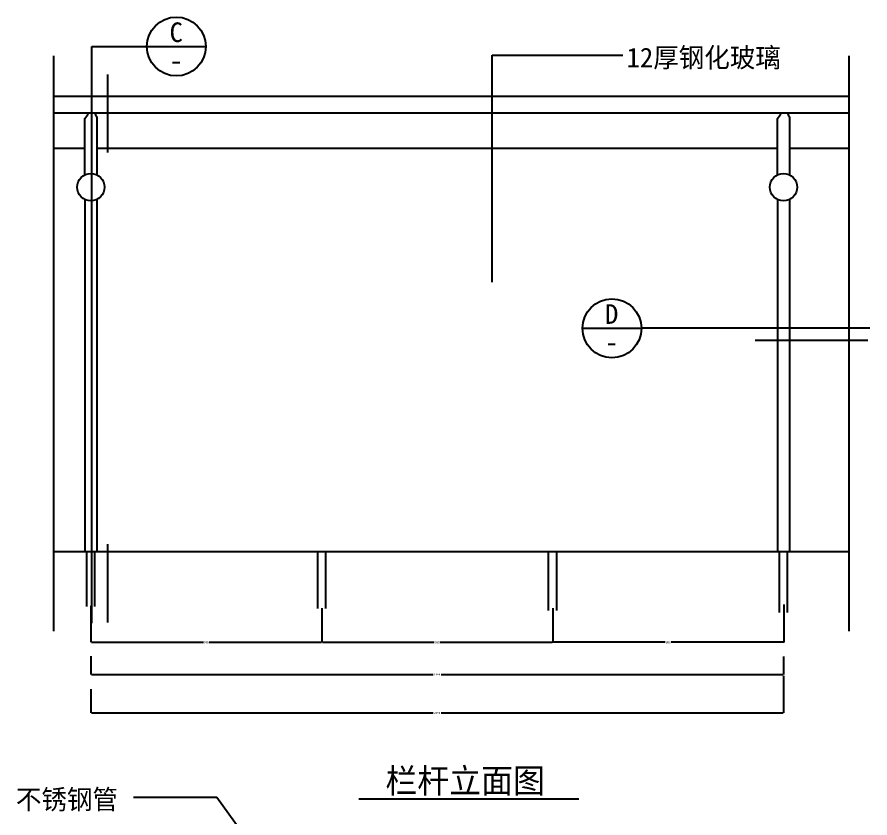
# Model space of a CAD drawing. Header units: metres. Extents: x 400 to 898, y 11 to 1185.
# Drawn here: x 463.4 to 897.9, y 777.2 to 1185.2 of the extents above; entities that cross this region are included whole.
import ezdxf

# ---------------------------------------------------------------- set-up
doc = ezdxf.new("R2010")
doc.units = ezdxf.units.M
for name, color, linetype in [('1', 1, 'Continuous'), ('2', 2, 'Continuous'), ('3', 3, 'Continuous'), ('4', 4, 'Continuous'), ('7', 7, 'Continuous'), ('BH', 3, 'Continuous'), ('DIM', 3, 'Continuous'), ('TEXT', 3, 'Continuous')]:
    doc.layers.add(name, color=color, linetype=linetype)
doc.dimstyles.get("Standard").update_dxf_attribs({"dimtxt": 2.5, "dimasz": 2.5, "dimexe": 1.25, "dimexo": 0.625, "dimtad": 1, "dimcen": 2.5, "dimazin": 3, "dimtfac": 1, "dimtmove": 0, "dimatfit": 3})

# ---------------------------------------------------------------- blocks, each defined once
blk = doc.blocks.new('*D23')
for p, q in [((501, 885.18), (501, 866.64)), ((618.69, 884.02), (618.69, 866.64)), ((501.25, 866.64), (558.345, 866.64)), ((561.345, 866.64), (618.44, 866.64))]:
    blk.add_line(p, q)
at = {"layer": 'Defpoints'}
for p in [(501, 885.18), (618.69, 884.02), (501, 866.64)]:
    blk.add_point(p, dxfattribs=at)
at = {"layer": 'DIM', "insert": (559.845, 866.64), "char_height": 1, "attachment_point": 5}
blk.add_mtext('588', dxfattribs=at)
blk = doc.blocks.new('*D24')
for p, q in [((501, 859.62), (501, 850.24)), ((853.9, 859.36), (853.9, 850.24)), ((501.25, 850.24), (675.45, 850.24)), ((679.45, 850.24), (853.65, 850.24))]:
    blk.add_line(p, q)
at = {"layer": 'Defpoints'}
for p in [(501, 859.62), (853.9, 859.36), (501, 850.24)]:
    blk.add_point(p, dxfattribs=at)
at = {"layer": 'DIM', "insert": (677.45, 850.24), "char_height": 1, "attachment_point": 5}
blk.add_mtext('1964', dxfattribs=at)
blk = doc.blocks.new('*D25')
for p, q in [((853.9, 849.55), (853.9, 830.67)), ((501, 842.74), (501, 830.67)), ((501.25, 830.67), (675.45, 830.67)), ((679.45, 830.67), (853.65, 830.67))]:
    blk.add_line(p, q)
at = {"layer": 'Defpoints'}
for p in [(853.9, 849.55), (501, 842.74), (501, 830.67)]:
    blk.add_point(p, dxfattribs=at)
at = {"layer": 'DIM', "insert": (677.45, 830.67), "char_height": 1, "attachment_point": 5}
blk.add_mtext('2054', dxfattribs=at)
blk = doc.blocks.new('*D29')
for p, q in [((618.69, 884.02), (618.69, 866.64)), ((736.29, 884.02), (736.29, 866.64)), ((618.94, 866.64), (675.99, 866.64)), ((678.99, 866.64), (736.04, 866.64))]:
    blk.add_line(p, q)
at = {"layer": 'Defpoints'}
for p in [(618.69, 884.02), (736.29, 884.02), (618.69, 866.64)]:
    blk.add_point(p, dxfattribs=at)
at = {"layer": 'DIM', "insert": (677.49, 866.64), "char_height": 1, "attachment_point": 5}
blk.add_mtext('588', dxfattribs=at)
blk = doc.blocks.new('*D50')
for p, q in [((736.29, 884.02), (736.29, 866.64)), ((853.98, 885.9), (853.98, 866.64)), ((793.635, 866.64), (736.04, 866.64)), ((854.23, 866.64), (796.635, 866.64))]:
    blk.add_line(p, q)
at = {"layer": 'Defpoints'}
for p in [(736.29, 884.02), (853.98, 885.9), (853.98, 866.64)]:
    blk.add_point(p, dxfattribs=at)
at = {"layer": 'DIM', "insert": (795.135, 866.64), "char_height": 1, "attachment_point": 5}
blk.add_mtext('588', dxfattribs=at)

msp = doc.modelspace()

# ---------------------------------------------------------------- hatches: boundary and pattern name
at = {"layer": 'BH'}
h = msp.add_hatch(dxfattribs=at)
h.set_pattern_fill('AR-RROOF', scale=150)
h.paths.add_polyline_path([(850.9, 1092.17, -0.29), (846.9, 1098.5, -0.29), (850.9, 1104.82), (850.9, 1118.38), (592.01, 1118.38), (592.01, 912.92), (850.9, 912.92)])
h.paths.add_polyline_path([(592.01, 1118.38), (504, 1118.38), (504, 1104.82, -0.29), (508, 1098.5, -0.29), (504, 1092.17), (504, 912.92), (592.01, 912.92)])
h.paths.add_polyline_path([(498, 1092.17, -0.29), (494, 1098.5, -0.29), (498, 1104.82), (498, 1118.38), (481.97, 1118.38), (481.97, 912.92), (498, 912.92)])
h.paths.add_polyline_path([(887.13, 1118.38), (856.9, 1118.38), (856.9, 1104.82, -0.29), (860.9, 1098.5, -0.29), (856.9, 1092.17), (856.9, 912.92), (887.13, 912.92)])

# ---------------------------------------------------------------- linework, layer by layer
at = {"layer": '1'}
for p, q in [((509.57, 1116.17), (509.57, 1155.93)), ((896.88, 1020.37), (839.51, 1020.37)), ((509.57, 876.8), (509.57, 916.56))]:
    msp.add_line(p, q, dxfattribs=at)
at = {"layer": '2'}
msp.add_line((887.13, 1165.42), (887.13, 872.36), dxfattribs=at)
at = {"layer": '3'}
for p, q in [((501.55, 1170.18), (529.55, 1170.18)), ((501.55, 876.34), (501.55, 1170.18)), ((481.97, 1165.42), (481.97, 872.36)), ((498.92, 884.86), (498.92, 912.92)), ((503.06, 884.82), (503.06, 912.92)), ((616.62, 883.86), (616.62, 912.92)), ((620.76, 883.82), (620.76, 912.92)), ((734.21, 882.86), (734.21, 912.92)), ((738.35, 882.83), (738.35, 912.92)), ((851.81, 881.86), (851.81, 912.92)), ((855.95, 881.83), (855.95, 912.92))]:
    msp.add_line(p, q, dxfattribs=at)
at = {"layer": '4'}
for p, q in [((481.97, 1144.92), (887.13, 1144.92)), ((498, 1092.17), (498, 912.92)), ((504, 1092.17), (504, 912.92)), ((850.9, 1092.17), (850.9, 912.92)), ((856.9, 1092.17), (856.9, 912.92))]:
    msp.add_line(p, q, dxfattribs=at)
for points in [[(498, 1104.82), (498, 1133.42, 0.05), (499.78, 1136.38, 0.05)], [(503.03, 1136.38, 0.09), (504, 1134.32), (504, 1104.82)], [(850.9, 1104.82), (850.9, 1133.42, 0.05), (852.68, 1136.38, 0.05)], [(855.93, 1136.38, 0.09), (856.9, 1134.32), (856.9, 1104.82)]]:
    msp.add_lwpolyline(points, format="xyb", dxfattribs=at)
for centre in [(501, 1098.5), (853.9, 1098.5)]:
    msp.add_circle(centre, 7, dxfattribs=at)
at = {"layer": '7'}
for p, q in [((481.97, 1136.38), (887.13, 1136.38)), ((481.97, 1118.38), (498, 1118.38)), ((504, 1118.38), (850.9, 1118.38)), ((856.9, 1118.38), (887.13, 1118.38)), ((481.97, 912.92), (887.13, 912.92))]:
    msp.add_line(p, q, dxfattribs=at)
at = {"layer": 'BH'}
msp.add_line((897.92, 1026.62), (781.46, 1026.62), dxfattribs=at)
at = {"layer": 'DIM'}
msp.add_line((565.25, 787.5), (522.77, 787.5), dxfattribs=at)
for points in [[(529.55, 1170.18), (559.55, 1170.18)], [(751.46, 1026.62), (781.46, 1026.62)]]:
    msp.add_lwpolyline(points, dxfattribs=at)
for centre in [(544.55, 1170.18), (766.46, 1026.62)]:
    msp.add_circle(centre, 15, dxfattribs=at)
at = {"layer": 'TEXT'}
msp.add_line((637.48, 786.89), (749.61, 786.89), dxfattribs=at)

# ---------------------------------------------------------------- texts
at = {"layer": 'DIM'}
for s, p in [('C', (541.07, 1172.45)), ('-', (541.02, 1158.11)), ('D', (762.94, 1028.89)), ('-', (762.94, 1014.56))]:
    msp.add_text(s, height=10, dxfattribs=at).set_placement(p)
at = {"layer": 'TEXT'}
for s, height, p in [('12厚钢化玻璃', 10, (773.92, 1159.55)), ('栏杆立面图', 12.5, (651.07, 789.88)), ('不锈钢管', 10, (462.83, 781.6))]:
    msp.add_text(s, height=height, dxfattribs=at).set_placement(p)

# ---------------------------------------------------------------- dimensions: what is measured, and where the dimension line sits
at = {"layer": 'DIM'}
for base, p1, p2, text, picture, middle in [((501, 866.64), (501, 885.18), (618.69, 884.02), '588', '*D23', (559.845, 866.64)), ((618.69, 866.64), (618.69, 884.02), (736.29, 884.02), '588', '*D29', (677.49, 866.64)), ((853.98, 866.64), (853.98, 885.9), (736.29, 884.02), '588', '*D50', (795.135, 866.64)), ((501, 850.24), (501, 859.62), (853.9, 859.36), '1964', '*D24', (677.45, 850.24)), ((501, 830.67), (501, 842.74), (853.9, 849.55), '2054', '*D25', (677.45, 830.67))]:
    dim = msp.add_linear_dim(base=base, p1=p1, p2=p2, text=text, dimstyle='Standard', dxfattribs=at)
    dim.commit()
    dim.dimension.update_dxf_attribs({"geometry": picture, "text_midpoint": middle})

# ---------------------------------------------------------------- leaders
for points in [[(705.46, 1050.06), (705.46, 1165.73), (772, 1165.73)], [(594.57, 746.82), (565.25, 787.5)]]:
    msp.add_leader(points, dimstyle='Standard', dxfattribs=at)

doc.saveas('drawing.dxf')
